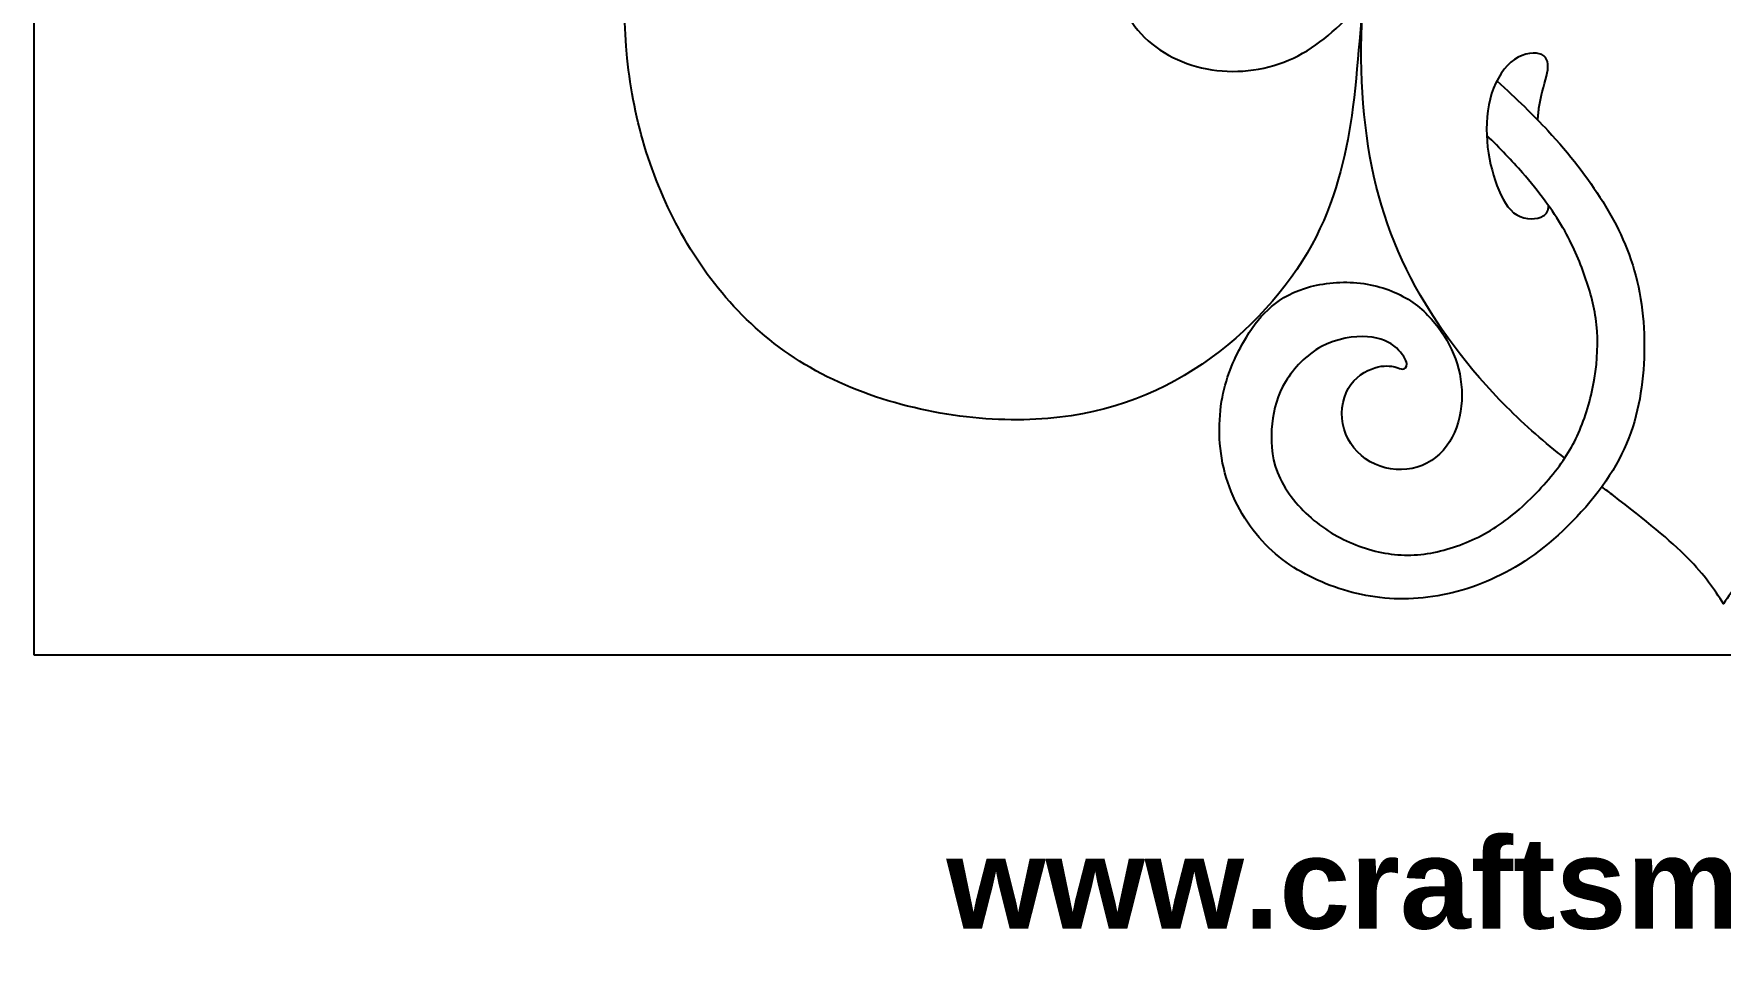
# Model space of a CAD drawing. Extents: x 0 to 18.5, y -1.7 to 18.4.
# Drawn here: x 0 to 9.24, y -1.65 to 3.4 of the extents above; entities that cross this region are included whole.
import ezdxf

# ---------------------------------------------------------------- set-up
doc = ezdxf.new("R2010")
doc.units = 0
doc.header["$MEASUREMENT"] = 0
doc.layers.get('0').update_dxf_attribs({"linetype": 'CONTINUOUS'})
doc.layers.add('LAYER_1', color=7, linetype='CONTINUOUS')

msp = doc.modelspace()

# ---------------------------------------------------------------- linework, layer by layer
at = {"layer": 'LAYER_1'}
msp.add_lwpolyline([(0, 0), (18.4785, 0), (18.4785, 18.4256), (0, 18.4256), (0, 0)], close=True, dxfattribs=at)
for points, knots in [([(6.14155, 4.50532), (6.06328, 4.42563), (6.00099, 4.33856), (5.95876, 4.24807), (5.95876, 4.24807), (5.88468, 4.08933), (5.87233, 3.91999), (5.89702, 3.76741), (5.89702, 3.76741), (5.92171, 3.61484), (5.98346, 3.47902), (6.08576, 3.37936), (6.08576, 3.37936), (6.18806, 3.2797), (6.33095, 3.2162), (6.48176, 3.19856), (6.48176, 3.19856), (6.63257, 3.18092), (6.79132, 3.20914), (6.92603, 3.27877), (6.92603, 3.27877), (7.06073, 3.34839), (7.17141, 3.45943), (7.28207, 3.57046), (7.28207, 3.57046), (7.27194, 3.53054), (7.25123, 3.13673), (7.21354, 2.90748), (7.21354, 2.90748), (7.17584, 2.67822), (7.11587, 2.43656), (6.97565, 2.19844), (6.97565, 2.19844), (6.83542, 1.96031), (6.61492, 1.72571), (6.35211, 1.55903), (6.35211, 1.55903), (6.08929, 1.39234), (5.78413, 1.29355), (5.42342, 1.2865), (5.42342, 1.2865), (5.0627, 1.27944), (4.64642, 1.36412), (4.31569, 1.53786), (4.31569, 1.53786), (3.98496, 1.7116), (3.73978, 1.97442), (3.56516, 2.27604), (3.56516, 2.27604), (3.39053, 2.57767), (3.28646, 2.9181), (3.25118, 3.26558), (3.25118, 3.26558), (3.2159, 3.61307), (3.24943, 3.96762), (3.32174, 4.26924), (3.32174, 4.26924), (3.39406, 4.57086), (3.50519, 4.81958), (3.69921, 5.03829), (3.69921, 5.03829), (3.89324, 5.25701), (4.17017, 5.44576), (4.47885, 5.60803), (4.47885, 5.60803), (4.78753, 5.77031), (5.12797, 5.90613), (5.52396, 5.99168), (5.52396, 5.99168), (5.91995, 6.07723), (6.37151, 6.11251), (6.74545, 6.21305), (6.74545, 6.21305), (7.11939, 6.31359), (7.41573, 6.4794), (7.63357, 6.64344), (7.63357, 6.64344), (7.85141, 6.80748), (7.99076, 6.96976), (8.10894, 7.13644), (8.10894, 7.13644), (8.16457, 7.21491), (8.21553, 7.29436), (8.26145, 7.37418)], [0, 0, 0, 0, 0.0454545, 0.0454545, 0.0454545, 0.0454545, 0.0909091, 0.0909091, 0.0909091, 0.0909091, 0.1363636, 0.1363636, 0.1363636, 0.1363636, 0.1818182, 0.1818182, 0.1818182, 0.1818182, 0.2272727, 0.2272727, 0.2272727, 0.2272727, 0.2727273, 0.2727273, 0.2727273, 0.2727273, 0.3181818, 0.3181818, 0.3181818, 0.3181818, 0.3636364, 0.3636364, 0.3636364, 0.3636364, 0.4090909, 0.4090909, 0.4090909, 0.4090909, 0.4545455, 0.4545455, 0.4545455, 0.4545455, 0.5, 0.5, 0.5, 0.5, 0.5454545, 0.5454545, 0.5454545, 0.5454545, 0.5909091, 0.5909091, 0.5909091, 0.5909091, 0.6363636, 0.6363636, 0.6363636, 0.6363636, 0.6818182, 0.6818182, 0.6818182, 0.6818182, 0.7272727, 0.7272727, 0.7272727, 0.7272727, 0.7727273, 0.7727273, 0.7727273, 0.7727273, 0.8181818, 0.8181818, 0.8181818, 0.8181818, 0.8636364, 0.8636364, 0.8636364, 0.8636364, 0.9090909, 0.9090909, 0.9090909, 0.9090909, 1, 1, 1, 1]), ([(6.14155, 4.50532), (6.06328, 4.42563), (6.00099, 4.33856), (5.95876, 4.24807), (5.95876, 4.24807), (5.88468, 4.08933), (5.87233, 3.91999), (5.89702, 3.76741), (5.89702, 3.76741), (5.92171, 3.61484), (5.98346, 3.47902), (6.08576, 3.37936), (6.08576, 3.37936), (6.18806, 3.2797), (6.33095, 3.2162), (6.48176, 3.19856), (6.48176, 3.19856), (6.63257, 3.18092), (6.79132, 3.20914), (6.92603, 3.27877), (6.92603, 3.27877), (7.06073, 3.34839), (7.17141, 3.45943), (7.28207, 3.57046), (7.28207, 3.57046), (7.27194, 3.53054), (7.25123, 3.13673), (7.21354, 2.90748), (7.21354, 2.90748), (7.17584, 2.67822), (7.11587, 2.43656), (6.97565, 2.19844), (6.97565, 2.19844), (6.83542, 1.96031), (6.61492, 1.72571), (6.35211, 1.55903), (6.35211, 1.55903), (6.08929, 1.39234), (5.78413, 1.29355), (5.42342, 1.2865), (5.42342, 1.2865), (5.0627, 1.27944), (4.64642, 1.36412), (4.31569, 1.53786), (4.31569, 1.53786), (3.98496, 1.7116), (3.73978, 1.97442), (3.56516, 2.27604), (3.56516, 2.27604), (3.39053, 2.57767), (3.28646, 2.9181), (3.25118, 3.26558), (3.25118, 3.26558), (3.2159, 3.61307), (3.24943, 3.96762), (3.32174, 4.26924), (3.32174, 4.26924), (3.39406, 4.57086), (3.50519, 4.81958), (3.69921, 5.03829), (3.69921, 5.03829), (3.89324, 5.25701), (4.17017, 5.44576), (4.47885, 5.60803), (4.47885, 5.60803), (4.78753, 5.77031), (5.12797, 5.90613), (5.52396, 5.99168), (5.52396, 5.99168), (5.91995, 6.07723), (6.37151, 6.11251), (6.74545, 6.21305), (6.74545, 6.21305), (7.11939, 6.31359), (7.41573, 6.4794), (7.63357, 6.64344), (7.63357, 6.64344), (7.85141, 6.80748), (7.99076, 6.96976), (8.10894, 7.13644), (8.10894, 7.13644), (8.16457, 7.21491), (8.21553, 7.29436), (8.26145, 7.37418)], [0, 0, 0, 0, 0.0454545, 0.0454545, 0.0454545, 0.0454545, 0.0909091, 0.0909091, 0.0909091, 0.0909091, 0.1363636, 0.1363636, 0.1363636, 0.1363636, 0.1818182, 0.1818182, 0.1818182, 0.1818182, 0.2272727, 0.2272727, 0.2272727, 0.2272727, 0.2727273, 0.2727273, 0.2727273, 0.2727273, 0.3181818, 0.3181818, 0.3181818, 0.3181818, 0.3636364, 0.3636364, 0.3636364, 0.3636364, 0.4090909, 0.4090909, 0.4090909, 0.4090909, 0.4545455, 0.4545455, 0.4545455, 0.4545455, 0.5, 0.5, 0.5, 0.5, 0.5454545, 0.5454545, 0.5454545, 0.5454545, 0.5909091, 0.5909091, 0.5909091, 0.5909091, 0.6363636, 0.6363636, 0.6363636, 0.6363636, 0.6818182, 0.6818182, 0.6818182, 0.6818182, 0.7272727, 0.7272727, 0.7272727, 0.7272727, 0.7727273, 0.7727273, 0.7727273, 0.7727273, 0.8181818, 0.8181818, 0.8181818, 0.8181818, 0.8636364, 0.8636364, 0.8636364, 0.8636364, 0.9090909, 0.9090909, 0.9090909, 0.9090909, 1, 1, 1, 1]), ([(8.3871, 1.07595), (8.28214, 1.15949), (8.17321, 1.25219), (8.0675, 1.3579), (8.0675, 1.3579), (7.86731, 1.5581), (7.67855, 1.80506), (7.5445, 2.06259), (7.5445, 2.06259), (7.41045, 2.32012), (7.33107, 2.58824), (7.29491, 2.89868), (7.29491, 2.89868), (7.25875, 3.20912), (7.26581, 3.56189), (7.3196, 3.89878), (7.3196, 3.89878), (7.3734, 4.23568), (7.47395, 4.55672), (7.62035, 4.8751), (7.62035, 4.8751), (7.76675, 5.19348), (7.95902, 5.50922), (8.15833, 5.82848), (8.15833, 5.82848), (8.35765, 6.14775), (8.56404, 6.47054), (8.7025, 6.77128), (8.7025, 6.77128), (8.75316, 6.88131), (8.79473, 6.98841), (8.82901, 7.0897)], [0, 0, 0, 0, 0.1111111, 0.1111111, 0.1111111, 0.1111111, 0.2222222, 0.2222222, 0.2222222, 0.2222222, 0.3333333, 0.3333333, 0.3333333, 0.3333333, 0.4444444, 0.4444444, 0.4444444, 0.4444444, 0.5555556, 0.5555556, 0.5555556, 0.5555556, 0.6666667, 0.6666667, 0.6666667, 0.6666667, 0.7777778, 0.7777778, 0.7777778, 0.7777778, 1, 1, 1, 1]), ([(8.3871, 1.07595), (8.28214, 1.15949), (8.17321, 1.25219), (8.0675, 1.3579), (8.0675, 1.3579), (7.86731, 1.5581), (7.67855, 1.80506), (7.5445, 2.06259), (7.5445, 2.06259), (7.41045, 2.32012), (7.33107, 2.58824), (7.29491, 2.89868), (7.29491, 2.89868), (7.25875, 3.20912), (7.26581, 3.56189), (7.3196, 3.89878), (7.3196, 3.89878), (7.3734, 4.23568), (7.47395, 4.55672), (7.62035, 4.8751), (7.62035, 4.8751), (7.76675, 5.19348), (7.95902, 5.50922), (8.15833, 5.82848), (8.15833, 5.82848), (8.35765, 6.14775), (8.56404, 6.47054), (8.7025, 6.77128), (8.7025, 6.77128), (8.75316, 6.88131), (8.79473, 6.98841), (8.82901, 7.0897)], [0, 0, 0, 0, 0.1111111, 0.1111111, 0.1111111, 0.1111111, 0.2222222, 0.2222222, 0.2222222, 0.2222222, 0.3333333, 0.3333333, 0.3333333, 0.3333333, 0.4444444, 0.4444444, 0.4444444, 0.4444444, 0.5555556, 0.5555556, 0.5555556, 0.5555556, 0.6666667, 0.6666667, 0.6666667, 0.6666667, 0.7777778, 0.7777778, 0.7777778, 0.7777778, 1, 1, 1, 1]), ([(8.23934, 2.92712), (8.24107, 2.95284), (8.24379, 2.9776), (8.24741, 3.00061), (8.24741, 3.00061), (8.25975, 3.0791), (8.28268, 3.13731), (8.2915, 3.18494), (8.2915, 3.18494), (8.30032, 3.23256), (8.29503, 3.2696), (8.26152, 3.28548), (8.26152, 3.28548), (8.22801, 3.30135), (8.16626, 3.29606), (8.11246, 3.25902), (8.11246, 3.25902), (8.05867, 3.22198), (8.0128, 3.15318), (7.98678, 3.07248), (7.98678, 3.07248), (7.96077, 2.99179), (7.9546, 2.89918), (7.96166, 2.81143), (7.96166, 2.81143), (7.96871, 2.72368), (7.989, 2.64077), (8.0159, 2.56889), (8.0159, 2.56889), (8.04279, 2.49702), (8.07631, 2.43616), (8.12482, 2.40749), (8.12482, 2.40749), (8.17332, 2.37883), (8.23682, 2.38238), (8.26945, 2.40177), (8.26945, 2.40177), (8.28965, 2.41378), (8.29804, 2.43189), (8.29875, 2.45734)], [0, 0, 0, 0, 0.0909091, 0.0909091, 0.0909091, 0.0909091, 0.1818182, 0.1818182, 0.1818182, 0.1818182, 0.2727273, 0.2727273, 0.2727273, 0.2727273, 0.3636364, 0.3636364, 0.3636364, 0.3636364, 0.4545455, 0.4545455, 0.4545455, 0.4545455, 0.5454545, 0.5454545, 0.5454545, 0.5454545, 0.6363636, 0.6363636, 0.6363636, 0.6363636, 0.7272727, 0.7272727, 0.7272727, 0.7272727, 0.8181818, 0.8181818, 0.8181818, 0.8181818, 1, 1, 1, 1]), ([(8.23934, 2.92712), (8.24107, 2.95284), (8.24379, 2.9776), (8.24741, 3.00061), (8.24741, 3.00061), (8.25975, 3.0791), (8.28268, 3.13731), (8.2915, 3.18494), (8.2915, 3.18494), (8.30032, 3.23256), (8.29503, 3.2696), (8.26152, 3.28548), (8.26152, 3.28548), (8.22801, 3.30135), (8.16626, 3.29606), (8.11246, 3.25902), (8.11246, 3.25902), (8.05867, 3.22198), (8.0128, 3.15318), (7.98678, 3.07248), (7.98678, 3.07248), (7.96077, 2.99179), (7.9546, 2.89918), (7.96166, 2.81143), (7.96166, 2.81143), (7.96871, 2.72368), (7.989, 2.64077), (8.0159, 2.56889), (8.0159, 2.56889), (8.04279, 2.49702), (8.07631, 2.43616), (8.12482, 2.40749), (8.12482, 2.40749), (8.17332, 2.37883), (8.23682, 2.38238), (8.26945, 2.40177), (8.26945, 2.40177), (8.28965, 2.41378), (8.29804, 2.43189), (8.29875, 2.45734)], [0, 0, 0, 0, 0.0909091, 0.0909091, 0.0909091, 0.0909091, 0.1818182, 0.1818182, 0.1818182, 0.1818182, 0.2727273, 0.2727273, 0.2727273, 0.2727273, 0.3636364, 0.3636364, 0.3636364, 0.3636364, 0.4545455, 0.4545455, 0.4545455, 0.4545455, 0.5454545, 0.5454545, 0.5454545, 0.5454545, 0.6363636, 0.6363636, 0.6363636, 0.6363636, 0.7272727, 0.7272727, 0.7272727, 0.7272727, 0.8181818, 0.8181818, 0.8181818, 0.8181818, 1, 1, 1, 1]), ([(8.01588, 3.14262), (8.12491, 3.04215), (8.21487, 2.95471), (8.29428, 2.86954), (8.29428, 2.86954), (8.41599, 2.73902), (8.51301, 2.61376), (8.59547, 2.48059), (8.59547, 2.48059), (8.67793, 2.34742), (8.74584, 2.2063), (8.7842, 2.04403), (8.7842, 2.04403), (8.82257, 1.88175), (8.83139, 1.6983), (8.81508, 1.52677), (8.81508, 1.52677), (8.79876, 1.35523), (8.75731, 1.19559), (8.66736, 1.03817), (8.66736, 1.03817), (8.5774, 0.88074), (8.43892, 0.72551), (8.29958, 0.60998), (8.29958, 0.60998), (8.16023, 0.49444), (8.02, 0.41859), (7.87801, 0.37009), (7.87801, 0.37009), (7.73602, 0.32158), (7.59225, 0.3004), (7.45291, 0.30657), (7.45291, 0.30657), (7.31356, 0.31275), (7.17862, 0.34628), (7.05603, 0.39831), (7.05603, 0.39831), (6.93344, 0.45034), (6.82319, 0.5209), (6.73059, 0.62232), (6.73059, 0.62232), (6.63799, 0.72374), (6.56301, 0.85604), (6.52553, 0.99626), (6.52553, 0.99626), (6.48805, 1.13649), (6.48805, 1.28467), (6.51186, 1.40902), (6.51186, 1.40902), (6.53567, 1.53337), (6.58331, 1.63392), (6.62689, 1.71082), (6.62689, 1.71082), (6.67048, 1.78773), (6.71003, 1.84102), (6.76162, 1.88864), (6.76162, 1.88864), (6.81321, 1.93626), (6.87686, 1.97824), (6.96115, 2.0054), (6.96115, 2.0054), (7.04544, 2.03256), (7.1504, 2.04491), (7.24917, 2.0361), (7.24917, 2.0361), (7.34795, 2.02728), (7.44056, 1.99728), (7.5153, 1.95394), (7.5153, 1.95394), (7.59004, 1.91059), (7.64693, 1.85387), (7.69323, 1.79258), (7.69323, 1.79258), (7.73953, 1.73128), (7.77526, 1.6654), (7.79753, 1.59278), (7.79753, 1.59278), (7.8198, 1.52015), (7.82862, 1.44077), (7.82025, 1.3614), (7.82025, 1.3614), (7.81187, 1.28203), (7.78628, 1.20264), (7.73998, 1.14091), (7.73998, 1.14091), (7.69368, 1.07918), (7.62665, 1.03507), (7.55081, 1.01964), (7.55081, 1.01964), (7.47496, 1.00421), (7.39028, 1.01744), (7.3215, 1.05624), (7.3215, 1.05624), (7.25271, 1.09505), (7.19978, 1.15943), (7.17818, 1.23483), (7.17818, 1.23483), (7.15657, 1.31024), (7.16627, 1.39668), (7.20154, 1.45797), (7.20154, 1.45797), (7.23682, 1.51927), (7.29769, 1.55543), (7.34707, 1.57086), (7.34707, 1.57086), (7.39646, 1.5863), (7.43439, 1.581), (7.45731, 1.57527), (7.45731, 1.57527), (7.48024, 1.56954), (7.48819, 1.56336), (7.49921, 1.5638), (7.49921, 1.5638), (7.51023, 1.56424), (7.52434, 1.57131), (7.5217, 1.59247), (7.5217, 1.59247), (7.51905, 1.61363), (7.49965, 1.64892), (7.46482, 1.67934), (7.46482, 1.67934), (7.42998, 1.70976), (7.3797, 1.73535), (7.3065, 1.74064), (7.3065, 1.74064), (7.2333, 1.74593), (7.13716, 1.73093), (7.05426, 1.6864), (7.05426, 1.6864), (6.97136, 1.64186), (6.90168, 1.56777), (6.85715, 1.49413), (6.85715, 1.49413), (6.81261, 1.42049), (6.7932, 1.34728), (6.78438, 1.26438), (6.78438, 1.26438), (6.77556, 1.18148), (6.77733, 1.08887), (6.81304, 0.99804), (6.81304, 0.99804), (6.84876, 0.9072), (6.91845, 0.81811), (6.99826, 0.74844), (6.99826, 0.74844), (7.07807, 0.67877), (7.16804, 0.62849), (7.26064, 0.59454), (7.26064, 0.59454), (7.35324, 0.56059), (7.4485, 0.54294), (7.54463, 0.54559), (7.54463, 0.54559), (7.64076, 0.54824), (7.73778, 0.57117), (7.8295, 0.60688), (7.8295, 0.60688), (7.92122, 0.6426), (8.00765, 0.69112), (8.09231, 0.75814), (8.09231, 0.75814), (8.17698, 0.82517), (8.25989, 0.91072), (8.32383, 0.99009), (8.32383, 0.99009), (8.38777, 1.06947), (8.43275, 1.14267), (8.46935, 1.22866), (8.46935, 1.22866), (8.50595, 1.31465), (8.53418, 1.41343), (8.55049, 1.51309), (8.55049, 1.51309), (8.56681, 1.61275), (8.57122, 1.7133), (8.56152, 1.80634), (8.56152, 1.80634), (8.55182, 1.89938), (8.528, 1.98494), (8.49802, 2.07092), (8.49802, 2.07092), (8.46803, 2.15691), (8.43187, 2.24335), (8.37675, 2.33727), (8.37675, 2.33727), (8.32163, 2.4312), (8.24754, 2.53263), (8.15494, 2.6389), (8.15494, 2.6389), (8.09778, 2.70449), (8.03356, 2.77195), (7.9597, 2.84331)], [0, 0, 0, 0, 0.0204082, 0.0204082, 0.0204082, 0.0204082, 0.0408163, 0.0408163, 0.0408163, 0.0408163, 0.0612245, 0.0612245, 0.0612245, 0.0612245, 0.0816327, 0.0816327, 0.0816327, 0.0816327, 0.1020408, 0.1020408, 0.1020408, 0.1020408, 0.122449, 0.122449, 0.122449, 0.122449, 0.1428571, 0.1428571, 0.1428571, 0.1428571, 0.1632653, 0.1632653, 0.1632653, 0.1632653, 0.1836735, 0.1836735, 0.1836735, 0.1836735, 0.2040816, 0.2040816, 0.2040816, 0.2040816, 0.2244898, 0.2244898, 0.2244898, 0.2244898, 0.244898, 0.244898, 0.244898, 0.244898, 0.2653061, 0.2653061, 0.2653061, 0.2653061, 0.2857143, 0.2857143, 0.2857143, 0.2857143, 0.3061224, 0.3061224, 0.3061224, 0.3061224, 0.3265306, 0.3265306, 0.3265306, 0.3265306, 0.3469388, 0.3469388, 0.3469388, 0.3469388, 0.3673469, 0.3673469, 0.3673469, 0.3673469, 0.3877551, 0.3877551, 0.3877551, 0.3877551, 0.4081633, 0.4081633, 0.4081633, 0.4081633, 0.4285714, 0.4285714, 0.4285714, 0.4285714, 0.4489796, 0.4489796, 0.4489796, 0.4489796, 0.4693878, 0.4693878, 0.4693878, 0.4693878, 0.4897959, 0.4897959, 0.4897959, 0.4897959, 0.5102041, 0.5102041, 0.5102041, 0.5102041, 0.5306122, 0.5306122, 0.5306122, 0.5306122, 0.5510204, 0.5510204, 0.5510204, 0.5510204, 0.5714286, 0.5714286, 0.5714286, 0.5714286, 0.5918367, 0.5918367, 0.5918367, 0.5918367, 0.6122449, 0.6122449, 0.6122449, 0.6122449, 0.6326531, 0.6326531, 0.6326531, 0.6326531, 0.6530612, 0.6530612, 0.6530612, 0.6530612, 0.6734694, 0.6734694, 0.6734694, 0.6734694, 0.6938776, 0.6938776, 0.6938776, 0.6938776, 0.7142857, 0.7142857, 0.7142857, 0.7142857, 0.7346939, 0.7346939, 0.7346939, 0.7346939, 0.755102, 0.755102, 0.755102, 0.755102, 0.7755102, 0.7755102, 0.7755102, 0.7755102, 0.7959184, 0.7959184, 0.7959184, 0.7959184, 0.8163265, 0.8163265, 0.8163265, 0.8163265, 0.8367347, 0.8367347, 0.8367347, 0.8367347, 0.8571429, 0.8571429, 0.8571429, 0.8571429, 0.877551, 0.877551, 0.877551, 0.877551, 0.8979592, 0.8979592, 0.8979592, 0.8979592, 0.9183673, 0.9183673, 0.9183673, 0.9183673, 0.9387755, 0.9387755, 0.9387755, 0.9387755, 0.9591837, 0.9591837, 0.9591837, 0.9591837, 1, 1, 1, 1]), ([(8.01588, 3.14262), (8.12491, 3.04215), (8.21487, 2.95471), (8.29428, 2.86954), (8.29428, 2.86954), (8.41599, 2.73902), (8.51301, 2.61376), (8.59547, 2.48059), (8.59547, 2.48059), (8.67793, 2.34742), (8.74584, 2.2063), (8.7842, 2.04403), (8.7842, 2.04403), (8.82257, 1.88175), (8.83139, 1.6983), (8.81508, 1.52677), (8.81508, 1.52677), (8.79876, 1.35523), (8.75731, 1.19559), (8.66736, 1.03817), (8.66736, 1.03817), (8.5774, 0.88074), (8.43892, 0.72551), (8.29958, 0.60998), (8.29958, 0.60998), (8.16023, 0.49444), (8.02, 0.41859), (7.87801, 0.37009), (7.87801, 0.37009), (7.73602, 0.32158), (7.59225, 0.3004), (7.45291, 0.30657), (7.45291, 0.30657), (7.31356, 0.31275), (7.17862, 0.34628), (7.05603, 0.39831), (7.05603, 0.39831), (6.93344, 0.45034), (6.82319, 0.5209), (6.73059, 0.62232), (6.73059, 0.62232), (6.63799, 0.72374), (6.56301, 0.85604), (6.52553, 0.99626), (6.52553, 0.99626), (6.48805, 1.13649), (6.48805, 1.28467), (6.51186, 1.40902), (6.51186, 1.40902), (6.53567, 1.53337), (6.58331, 1.63392), (6.62689, 1.71082), (6.62689, 1.71082), (6.67048, 1.78773), (6.71003, 1.84102), (6.76162, 1.88864), (6.76162, 1.88864), (6.81321, 1.93626), (6.87686, 1.97824), (6.96115, 2.0054), (6.96115, 2.0054), (7.04544, 2.03256), (7.1504, 2.04491), (7.24917, 2.0361), (7.24917, 2.0361), (7.34795, 2.02728), (7.44056, 1.99728), (7.5153, 1.95394), (7.5153, 1.95394), (7.59004, 1.91059), (7.64693, 1.85387), (7.69323, 1.79258), (7.69323, 1.79258), (7.73953, 1.73128), (7.77526, 1.6654), (7.79753, 1.59278), (7.79753, 1.59278), (7.8198, 1.52015), (7.82862, 1.44077), (7.82025, 1.3614), (7.82025, 1.3614), (7.81187, 1.28203), (7.78628, 1.20264), (7.73998, 1.14091), (7.73998, 1.14091), (7.69368, 1.07918), (7.62665, 1.03507), (7.55081, 1.01964), (7.55081, 1.01964), (7.47496, 1.00421), (7.39028, 1.01744), (7.3215, 1.05624), (7.3215, 1.05624), (7.25271, 1.09505), (7.19978, 1.15943), (7.17818, 1.23483), (7.17818, 1.23483), (7.15657, 1.31024), (7.16627, 1.39668), (7.20154, 1.45797), (7.20154, 1.45797), (7.23682, 1.51927), (7.29769, 1.55543), (7.34707, 1.57086), (7.34707, 1.57086), (7.39646, 1.5863), (7.43439, 1.581), (7.45731, 1.57527), (7.45731, 1.57527), (7.48024, 1.56954), (7.48819, 1.56336), (7.49921, 1.5638), (7.49921, 1.5638), (7.51023, 1.56424), (7.52434, 1.57131), (7.5217, 1.59247), (7.5217, 1.59247), (7.51905, 1.61363), (7.49965, 1.64892), (7.46482, 1.67934), (7.46482, 1.67934), (7.42998, 1.70976), (7.3797, 1.73535), (7.3065, 1.74064), (7.3065, 1.74064), (7.2333, 1.74593), (7.13716, 1.73093), (7.05426, 1.6864), (7.05426, 1.6864), (6.97136, 1.64186), (6.90168, 1.56777), (6.85715, 1.49413), (6.85715, 1.49413), (6.81261, 1.42049), (6.7932, 1.34728), (6.78438, 1.26438), (6.78438, 1.26438), (6.77556, 1.18148), (6.77733, 1.08887), (6.81304, 0.99804), (6.81304, 0.99804), (6.84876, 0.9072), (6.91845, 0.81811), (6.99826, 0.74844), (6.99826, 0.74844), (7.07807, 0.67877), (7.16804, 0.62849), (7.26064, 0.59454), (7.26064, 0.59454), (7.35324, 0.56059), (7.4485, 0.54294), (7.54463, 0.54559), (7.54463, 0.54559), (7.64076, 0.54824), (7.73778, 0.57117), (7.8295, 0.60688), (7.8295, 0.60688), (7.92122, 0.6426), (8.00765, 0.69112), (8.09231, 0.75814), (8.09231, 0.75814), (8.17698, 0.82517), (8.25989, 0.91072), (8.32383, 0.99009), (8.32383, 0.99009), (8.38777, 1.06947), (8.43275, 1.14267), (8.46935, 1.22866), (8.46935, 1.22866), (8.50595, 1.31465), (8.53418, 1.41343), (8.55049, 1.51309), (8.55049, 1.51309), (8.56681, 1.61275), (8.57122, 1.7133), (8.56152, 1.80634), (8.56152, 1.80634), (8.55182, 1.89938), (8.528, 1.98494), (8.49802, 2.07092), (8.49802, 2.07092), (8.46803, 2.15691), (8.43187, 2.24335), (8.37675, 2.33727), (8.37675, 2.33727), (8.32163, 2.4312), (8.24754, 2.53263), (8.15494, 2.6389), (8.15494, 2.6389), (8.09778, 2.70449), (8.03356, 2.77195), (7.9597, 2.84331)], [0, 0, 0, 0, 0.0204082, 0.0204082, 0.0204082, 0.0204082, 0.0408163, 0.0408163, 0.0408163, 0.0408163, 0.0612245, 0.0612245, 0.0612245, 0.0612245, 0.0816327, 0.0816327, 0.0816327, 0.0816327, 0.1020408, 0.1020408, 0.1020408, 0.1020408, 0.122449, 0.122449, 0.122449, 0.122449, 0.1428571, 0.1428571, 0.1428571, 0.1428571, 0.1632653, 0.1632653, 0.1632653, 0.1632653, 0.1836735, 0.1836735, 0.1836735, 0.1836735, 0.2040816, 0.2040816, 0.2040816, 0.2040816, 0.2244898, 0.2244898, 0.2244898, 0.2244898, 0.244898, 0.244898, 0.244898, 0.244898, 0.2653061, 0.2653061, 0.2653061, 0.2653061, 0.2857143, 0.2857143, 0.2857143, 0.2857143, 0.3061224, 0.3061224, 0.3061224, 0.3061224, 0.3265306, 0.3265306, 0.3265306, 0.3265306, 0.3469388, 0.3469388, 0.3469388, 0.3469388, 0.3673469, 0.3673469, 0.3673469, 0.3673469, 0.3877551, 0.3877551, 0.3877551, 0.3877551, 0.4081633, 0.4081633, 0.4081633, 0.4081633, 0.4285714, 0.4285714, 0.4285714, 0.4285714, 0.4489796, 0.4489796, 0.4489796, 0.4489796, 0.4693878, 0.4693878, 0.4693878, 0.4693878, 0.4897959, 0.4897959, 0.4897959, 0.4897959, 0.5102041, 0.5102041, 0.5102041, 0.5102041, 0.5306122, 0.5306122, 0.5306122, 0.5306122, 0.5510204, 0.5510204, 0.5510204, 0.5510204, 0.5714286, 0.5714286, 0.5714286, 0.5714286, 0.5918367, 0.5918367, 0.5918367, 0.5918367, 0.6122449, 0.6122449, 0.6122449, 0.6122449, 0.6326531, 0.6326531, 0.6326531, 0.6326531, 0.6530612, 0.6530612, 0.6530612, 0.6530612, 0.6734694, 0.6734694, 0.6734694, 0.6734694, 0.6938776, 0.6938776, 0.6938776, 0.6938776, 0.7142857, 0.7142857, 0.7142857, 0.7142857, 0.7346939, 0.7346939, 0.7346939, 0.7346939, 0.755102, 0.755102, 0.755102, 0.755102, 0.7755102, 0.7755102, 0.7755102, 0.7755102, 0.7959184, 0.7959184, 0.7959184, 0.7959184, 0.8163265, 0.8163265, 0.8163265, 0.8163265, 0.8367347, 0.8367347, 0.8367347, 0.8367347, 0.8571429, 0.8571429, 0.8571429, 0.8571429, 0.877551, 0.877551, 0.877551, 0.877551, 0.8979592, 0.8979592, 0.8979592, 0.8979592, 0.9183673, 0.9183673, 0.9183673, 0.9183673, 0.9387755, 0.9387755, 0.9387755, 0.9387755, 0.9591837, 0.9591837, 0.9591837, 0.9591837, 1, 1, 1, 1]), ([(9.92419, 0.9194), (9.9025, 0.90298), (9.88124, 0.88687), (9.86051, 0.87106), (9.86051, 0.87106), (9.68589, 0.73789), (9.5483, 0.625), (9.45393, 0.52975), (9.45393, 0.52975), (9.35957, 0.4345), (9.30842, 0.35688), (9.25724, 0.27926), (9.25724, 0.27926), (9.20608, 0.35688), (9.15493, 0.4345), (9.06057, 0.52975), (9.06057, 0.52975), (8.9662, 0.625), (8.82861, 0.73789), (8.65399, 0.87106), (8.65399, 0.87106), (8.63326, 0.88687), (8.612, 0.90298), (8.59031, 0.9194)], [0, 0, 0, 0, 0.1428571, 0.1428571, 0.1428571, 0.1428571, 0.2857143, 0.2857143, 0.2857143, 0.2857143, 0.4285714, 0.4285714, 0.4285714, 0.4285714, 0.5714286, 0.5714286, 0.5714286, 0.5714286, 0.7142857, 0.7142857, 0.7142857, 0.7142857, 1, 1, 1, 1]), ([(9.92419, 0.9194), (9.9025, 0.90298), (9.88124, 0.88687), (9.86051, 0.87106), (9.86051, 0.87106), (9.68589, 0.73789), (9.5483, 0.625), (9.45393, 0.52975), (9.45393, 0.52975), (9.35957, 0.4345), (9.30842, 0.35688), (9.25724, 0.27926), (9.25724, 0.27926), (9.20608, 0.35688), (9.15493, 0.4345), (9.06057, 0.52975), (9.06057, 0.52975), (8.9662, 0.625), (8.82861, 0.73789), (8.65399, 0.87106), (8.65399, 0.87106), (8.63326, 0.88687), (8.612, 0.90298), (8.59031, 0.9194)], [0, 0, 0, 0, 0.1428571, 0.1428571, 0.1428571, 0.1428571, 0.2857143, 0.2857143, 0.2857143, 0.2857143, 0.4285714, 0.4285714, 0.4285714, 0.4285714, 0.5714286, 0.5714286, 0.5714286, 0.5714286, 0.7142857, 0.7142857, 0.7142857, 0.7142857, 1, 1, 1, 1])]:
    msp.add_open_spline(points, degree=3, knots=knots, dxfattribs=at)

# ---------------------------------------------------------------- texts
at = {"insert": (5, -1), "char_height": 0.5, "width": 14, "attachment_point": 1}
msp.add_mtext('{\\fArial|b1|i0|c0|p34;www.craftsmanspace.com}', dxfattribs=at)

doc.saveas('drawing.dxf')
